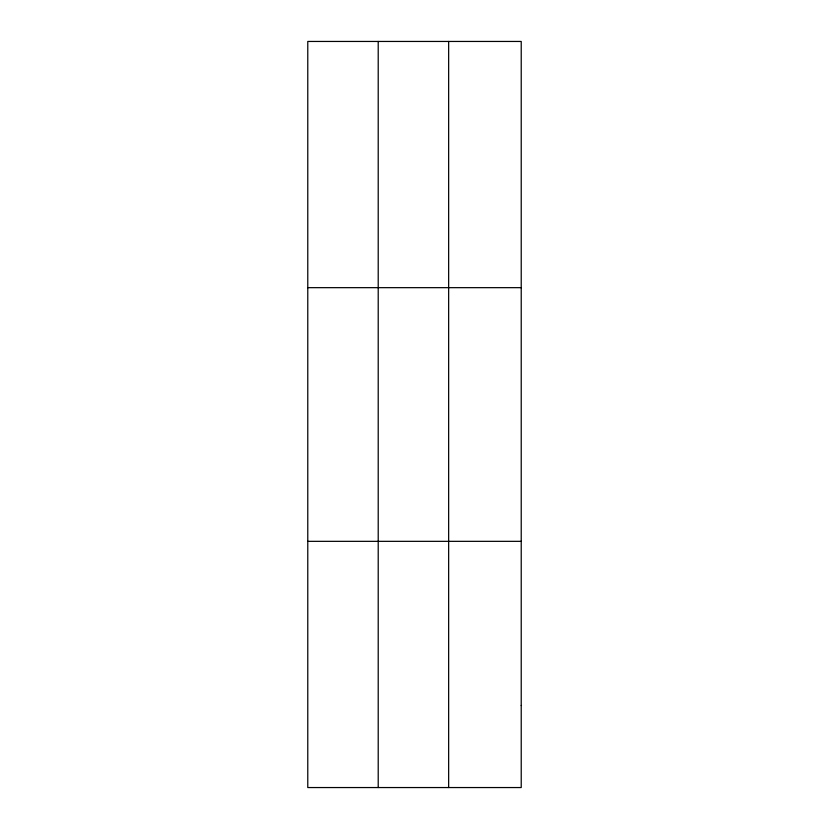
<?xml version="1.0" encoding="UTF-8"?>
<svg xmlns="http://www.w3.org/2000/svg" width="829" height="829" viewBox="0 0 829 829"><rect width="100%" height="100%" fill="white"/><g stroke="black" fill="none" stroke-linecap="round" stroke-linejoin="round"><path stroke-width="1.24" d="M378.211 787.55L378.211 41.45M448.655 787.55L448.655 41.45M307.777 287.663L521.223 287.663M307.777 541.337L521.223 541.337M521.223 705.479L521.223 787.55L307.777 787.55L307.777 41.45L521.223 41.45L521.223 705.479"/></g></svg>
